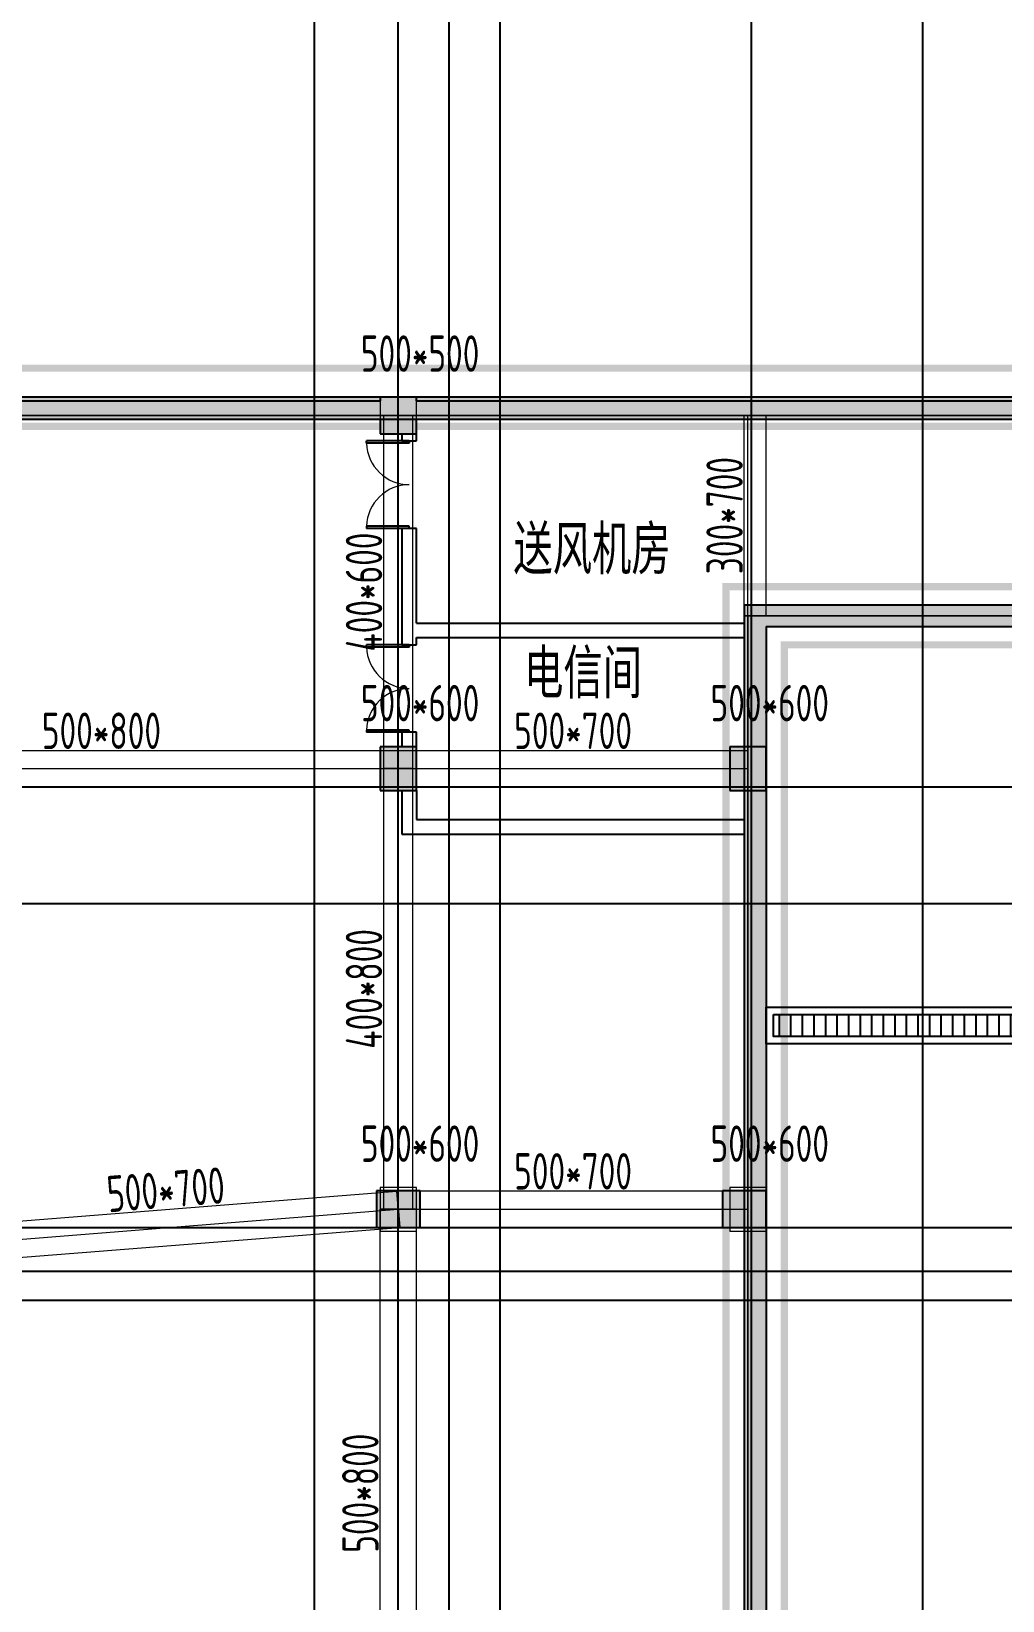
# Model space of a CAD drawing. Extents: x 369444 to 684549, y -549309 to 575337.
# Drawn here: x 460938 to 474271, y 439032 to 460582 of the extents above; entities that cross this region are included whole.
import ezdxf

# ---------------------------------------------------------------- set-up
doc = ezdxf.new("R2010")
doc.units = 0
doc.header["$LTSCALE"] = 1000
doc.header["$MEASUREMENT"] = 0
doc.linetypes.add('DASH', pattern=[0.35, 0.25, -0.1])
for name, color, linetype, lineweight, true_color in [('-1-0-1', 7, 'Continuous', 0, 0xc0c0c0), ('-1-1-2', 7, 'Continuous', 0, 0xc0c0c0), ('-2-0-1', 1, 'Continuous', 0, 0xff0000), ('-2-1-2', 9, 'Continuous', 0, 0x808080), ('1-6-1', 7, 'Continuous', 0, 0x55ff55), ('1-6-2', 7, 'Continuous', 0, 0x55ff55), ('11-6-1', 2, 'Continuous', 0, 0xffff00), ('11-6-2', 2, 'Continuous', 0, 0xffff00), ('11-6-5', 2, 'Continuous', 0, 0xffff00), ('12-6-1', 4, 'Continuous', 0, 0x00ffff), ('12-6-2', 4, 'Continuous', 0, 0x00ffff), ('12-6-5', 4, 'Continuous', 0, 0x00ffff)]:
    doc.layers.add(name, color=color, linetype=linetype, lineweight=lineweight, true_color=true_color)
for name, color, linetype in [('A-WALL-HATCH', 8, 'Continuous'), ('COLUMN', 9, 'Continuous'), ('DOTE', 1, 'Continuous'), ('HS-A-轮廓线-地下室', 3, 'DASH'), ('PUB_HATCH', 8, 'Continuous'), ('WALL', 9, 'Continuous'), ('WINDOW', 4, 'Continuous'), ('二期轮廓线', 8, 'DASH'), ('填充', 8, 'Continuous'), ('排水', 61, 'Continuous'), ('防火分区线', 7, 'Continuous')]:
    doc.layers.add(name, color=color, linetype=linetype)
doc.layers.add('TEXT', color=7, linetype='Continuous', lineweight=13)
doc.styles.add('_HZTXT', font='txt.shx', dxfattribs={"width": 0.8, "bigfont": 'HZTXT.shx'})
doc.styles.add('yjkcad', font='yjkeng.shx', dxfattribs={"width": 0.7, "height": 250, "bigfont": 'yjkchn.shx'})

# ---------------------------------------------------------------- blocks, each defined once
blk = doc.blocks.new('$DorLib2D$00000002')
for p, q in [((-0.5, 0), (-0.5, 0.4875)), ((-0.475, 0.4875), (-0.5, 0.4875)), ((-0.475, 0), (-0.475, 0.4875)), ((0.475, 0), (0.475, 0.4875)), ((0.475, 0.4875), (0.5, 0.4875)), ((0.5, 0), (0.5, 0.4875)), ((-0.5, 0), (-0.475, 0)), ((0.5, 0), (0.475, 0))]:
    blk.add_line(p, q)
at = {"lineweight": 13}
for centre, start, end in [((-0.4875, 0), 0, 88.53072), ((0.4875, 0), 91.46928, 180)]:
    blk.add_arc(centre, 0.4875, start, end, dxfattribs=at)

msp = doc.modelspace()

# ---------------------------------------------------------------- hatches: boundary and pattern name
at = {"layer": 'A-WALL-HATCH'}
for points in [[(466224.7, 455056.6), (466224.7, 455556.6), (465724.7, 455556.6), (465724.7, 455056.6)], [(466224.7, 450156.6), (466224.7, 450756.6), (465724.7, 450756.6), (465724.7, 450156.6)], [(471024.7, 450156.6), (471024.7, 450756.6), (470524.7, 450756.6), (470524.7, 450156.6)], [(466274.6, 444157), (466274.6, 444657), (465674.6, 444657), (465674.6, 444157)], [(471024.9, 444157.1), (471024.9, 444657.1), (470424.9, 444657.1), (470424.9, 444157.1)]]:
    msp.add_hatch(color=256, dxfattribs=at).paths.add_polyline_path(points)
at = {"layer": 'PUB_HATCH'}
for points in [[(475074.6, 455557), (456575.1, 455557), (456575.1, 455257), (475074.6, 455257)], [(470724.6, 452707), (471024.6, 452407), (475074.6, 452407), (475074.6, 452707)], [(471024.6, 452407), (470724.6, 452707), (470724.7, 428807), (470784.7, 428677), (471024.7, 428657)]]:
    msp.add_hatch(color=256, dxfattribs=at).paths.add_polyline_path(points)
at = {"layer": 'PUB_HATCH', "linetype": 'ByBlock'}
for points in [[(465724.7, 455257), (465724.7, 455507), (458074.7, 455507), (458074.7, 455257)], [(476674.6, 455257), (476674.6, 455507), (466224.7, 455507), (466224.7, 455257)]]:
    msp.add_hatch(color=256, dxfattribs=at).paths.add_polyline_path(points)
at = {"layer": '填充'}
h = msp.add_hatch(dxfattribs=at)
h.set_pattern_fill('ANSI31', color=256, scale=100, angle=585, style=0)
h.set_pattern_definition([(270, (3683672.16, 18775213.2), (158.75, -1e-13), [])])
h.paths.add_polyline_path([(471124.5, 447079.9), (478474.5, 447079.9), (478474.5, 446779.9), (471124.5, 446779.9)])

# ---------------------------------------------------------------- linework, layer by layer
at = {"layer": '-1-0-1', "color": 0}
for p in [(465974.3, 455307.1, -3600), (470774.3, 455307.1, -3600), (470774.3, 452557, -3600), (465974.3, 450457.1, -3600), (470774.3, 450457.1, -3600), (465974.3, 444407.1, -3600), (470774.3, 444407.1, -3600)]:
    msp.add_point(p, dxfattribs=at)
at = {"layer": '-1-1-2', "color": 0}
for p, q in [((465974.3, 455307.1, -3600), (465974.3, 455307.1)), ((470774.3, 455307.1, -3600), (470774.3, 455307.1)), ((470774.3, 452557, -3600), (470774.3, 452557)), ((465974.3, 450457.1, -3600), (465974.3, 450457.1)), ((470774.3, 450457.1, -3600), (470774.3, 450457.1)), ((465974.3, 444407.1, -3600), (465974.3, 444407.1)), ((470774.3, 444407.1, -3600), (470774.3, 444407.1))]:
    msp.add_line(p, q, dxfattribs=at)
at = {"layer": '-2-0-1', "color": 0}
for p, q in [((459464.8, 455307.1, -3600), (465974.3, 455307.1, -3600)), ((465974.3, 455307.1, -3600), (470774.3, 455307.1, -3600)), ((465974.3, 450457.1, -3600), (465974.3, 455307.1, -3600)), ((470774.3, 452557, -3600), (470774.3, 455307.1, -3600)), ((470774.3, 455307.1, -3600), (476974.4, 455307.1, -3600)), ((470774.3, 450457.1, -3600), (470774.3, 452557, -3600)), ((470774.3, 452557, -3600), (476974.4, 452557, -3600)), ((457824.3, 450457.1, -3600), (465974.3, 450457.1, -3600)), ((465974.3, 450457.1, -3600), (470774.3, 450457.1, -3600)), ((465974.3, 444407.1, -3600), (465974.3, 450457.1, -3600)), ((470774.3, 444407.1, -3600), (470774.3, 450457.1, -3600)), ((459674.3, 443907.1, -3600), (465974.3, 444407.1, -3600)), ((465974.3, 436607.1, -3600), (465974.3, 444407.1, -3600)), ((465974.3, 444407.1, -3600), (470774.3, 444407.1, -3600)), ((470774.3, 436607.1, -3600), (470774.3, 444407.1, -3600))]:
    msp.add_line(p, q, dxfattribs=at)
at = {"layer": '-2-1-2', "color": 0}
for p, q in [((459464.8, 455307.1), (465974.3, 455307.1)), ((465974.3, 455307.1), (470774.3, 455307.1)), ((465974.3, 450457.1), (465974.3, 455307.1)), ((470774.3, 452557), (470774.3, 455307.1)), ((470774.3, 455307.1), (476974.4, 455307.1)), ((470774.3, 450457.1), (470774.3, 452557)), ((470774.3, 452557), (476974.4, 452557)), ((457824.3, 450457.1), (465974.3, 450457.1)), ((465974.3, 450457.1), (470774.3, 450457.1)), ((465974.3, 444407.1), (465974.3, 450457.1)), ((470774.3, 444407.1), (470774.3, 450457.1)), ((459674.3, 443907.1), (465974.3, 444407.1)), ((465974.3, 436607.1), (465974.3, 444407.1)), ((465974.3, 444407.1), (470774.3, 444407.1)), ((470774.3, 436607.1), (470774.3, 444407.1))]:
    msp.add_line(p, q, dxfattribs=at)
at = {"layer": '1-6-1', "color": 0}
for p, q in [((465974.3, 455557.1, -3600), (459614.8, 455557.1, -3600)), ((459614.8, 455557.1), (465974.3, 455557.1)), ((465974.3, 455557.1), (465974.3, 455557.1, -3600)), ((465974.3, 455557.1, -3600), (465974.3, 455557.1)), ((470774.3, 455557.1, -3600), (465974.3, 455557.1, -3600)), ((465974.3, 455557.1), (470774.3, 455557.1)), ((470774.3, 455557.1, -3600), (470774.3, 455557.1)), ((476974.4, 455557.1, -3600), (470774.3, 455557.1, -3600)), ((470774.3, 455557.1), (476974.4, 455557.1)), ((470774.3, 455557.1), (470774.3, 455557.1, -3600)), ((465974.3, 455257.1), (459464.8, 455257.1)), ((459464.8, 455257.1, -3600), (465974.3, 455257.1, -3600)), ((465974.3, 455257.1, -3600), (465974.3, 455257.1)), ((465974.3, 455257.1), (465974.3, 455257.1, -3600)), ((470774.3, 455257.1), (465974.3, 455257.1)), ((465974.3, 455257.1, -3600), (470774.3, 455257.1, -3600)), ((470774.3, 455257.1), (470774.3, 455257.1, -3600)), ((476724.4, 455257.1), (470774.3, 455257.1)), ((470774.3, 455257.1, -3600), (476724.4, 455257.1, -3600)), ((470774.3, 455257.1, -3600), (470774.3, 455257.1)), ((470724.3, 452707, -8700), (470724.3, 450457.1, -8700)), ((470724.3, 452707, -5100), (470724.3, 452707, -8700)), ((470724.3, 450457.1, -5100), (470724.3, 452707, -5100)), ((470724.3, 452707, -3600), (470724.3, 452707)), ((476724.4, 452707, -3600), (470724.3, 452707, -3600)), ((470724.3, 452707), (476724.4, 452707)), ((471024.3, 452407, -5100), (471024.3, 450457.1, -5100)), ((471024.3, 452407, -8700), (471024.3, 452407, -5100)), ((471024.3, 450457.1, -8700), (471024.3, 452407, -8700)), ((471024.3, 452407), (471024.3, 452407, -3600)), ((476974.4, 452407), (471024.3, 452407)), ((471024.3, 452407, -3600), (476974.4, 452407, -3600)), ((470724.3, 450457.1, -8700), (470724.3, 450457.1, -5100)), ((470724.3, 450457.1, -8700), (470724.3, 444407.1, -8700)), ((470724.3, 450457.1, -5100), (470724.3, 450457.1, -8700)), ((470724.3, 444407.1, -5100), (470724.3, 450457.1, -5100)), ((471024.3, 450457.1, -5100), (471024.3, 450457.1, -8700)), ((471024.3, 450457.1, -5100), (471024.3, 444407.1, -5100)), ((471024.3, 450457.1, -8700), (471024.3, 450457.1, -5100)), ((471024.3, 444407.1, -8700), (471024.3, 450457.1, -8700)), ((470724.3, 444407.1, -8700), (470724.3, 444407.1, -5100)), ((470724.3, 444407.1, -3600), (470724.3, 436607.1, -3600)), ((470724.3, 444407.1), (470724.3, 444407.1, -3600)), ((470724.3, 436607.1), (470724.3, 444407.1)), ((471024.3, 444407.1, -5100), (471024.3, 444407.1, -8700)), ((471024.3, 444407.1), (471024.3, 436607.1)), ((471024.3, 444407.1, -3600), (471024.3, 444407.1)), ((471024.3, 436607.1, -3600), (471024.3, 444407.1, -3600))]:
    msp.add_line(p, q, dxfattribs=at)
at = {"layer": '1-6-2', "color": 0}
for p, q in [((465974.3, 455307.1), (459464.8, 455307.1)), ((459464.8, 455307.1, -3600), (465974.3, 455307.1, -3600)), ((465974.3, 455307.1, -3600), (465974.3, 455307.1)), ((465974.3, 455307.1), (465974.3, 455307.1, -3600)), ((470774.3, 455307.1), (465974.3, 455307.1)), ((465974.3, 455307.1, -3600), (470774.3, 455307.1, -3600)), ((470774.3, 455307.1), (470774.3, 455307.1, -3600)), ((476974.4, 455307.1), (470774.3, 455307.1)), ((470774.3, 455307.1, -3600), (476974.4, 455307.1, -3600)), ((470774.3, 455307.1, -3600), (470774.3, 455307.1)), ((470774.3, 452557, -5100), (470774.3, 450457.1, -5100)), ((470774.3, 452557, -8700), (470774.3, 452557, -5100)), ((470774.3, 450457.1, -8700), (470774.3, 452557, -8700)), ((470774.3, 452557), (470774.3, 452557, -3600)), ((476974.4, 452557), (470774.3, 452557)), ((470774.3, 452557, -3600), (476974.4, 452557, -3600)), ((470774.3, 450457.1, -5100), (470774.3, 450457.1, -8700)), ((470774.3, 450457.1, -5100), (470774.3, 444407.1, -5100)), ((470774.3, 450457.1, -8700), (470774.3, 450457.1, -5100)), ((470774.3, 444407.1, -8700), (470774.3, 450457.1, -8700)), ((470774.3, 444407.1, -5100), (470774.3, 444407.1, -8700)), ((470774.3, 444407.1), (470774.3, 436607.1)), ((470774.3, 444407.1, -3600), (470774.3, 444407.1)), ((470774.3, 436607.1, -3600), (470774.3, 444407.1, -3600))]:
    msp.add_line(p, q, dxfattribs=at)
at = {"layer": '11-6-1', "color": 0}
for p, q in [((465724.3, 455557.1), (465724.3, 455057.1)), ((466224.3, 455557.1), (465724.3, 455557.1)), ((465724.3, 455557.1, -3600), (465724.3, 455057.1, -3600)), ((466224.3, 455557.1, -3600), (465724.3, 455557.1, -3600)), ((465724.3, 455557.1, -3600), (465724.3, 455557.1)), ((466224.3, 455057.1), (466224.3, 455557.1)), ((466224.3, 455057.1, -3600), (466224.3, 455557.1, -3600)), ((466224.3, 455557.1, -3600), (466224.3, 455557.1)), ((465724.3, 455057.1), (466224.3, 455057.1)), ((465724.3, 455057.1, -3600), (466224.3, 455057.1, -3600)), ((465724.3, 455057.1, -3600), (465724.3, 455057.1)), ((466224.3, 455057.1, -3600), (466224.3, 455057.1)), ((465724.3, 450757.1, -5100), (465724.3, 450157.1, -5100)), ((466224.3, 450757.1, -5100), (465724.3, 450757.1, -5100)), ((465724.3, 450757.1, -8700), (465724.3, 450157.1, -8700)), ((466224.3, 450757.1, -8700), (465724.3, 450757.1, -8700)), ((465724.3, 450757.1, -8700), (465724.3, 450757.1, -5100)), ((466224.3, 450157.1, -5100), (466224.3, 450757.1, -5100)), ((466224.3, 450157.1, -8700), (466224.3, 450757.1, -8700)), ((466224.3, 450757.1, -8700), (466224.3, 450757.1, -5100)), ((470524.3, 450757.1), (470524.3, 450157.1)), ((471024.3, 450757.1), (470524.3, 450757.1)), ((470524.3, 450757.1, -3600), (470524.3, 450157.1, -3600)), ((471024.3, 450757.1, -3600), (470524.3, 450757.1, -3600)), ((470524.3, 450757.1, -3600), (470524.3, 450757.1)), ((471024.3, 450157.1), (471024.3, 450757.1)), ((471024.3, 450157.1, -3600), (471024.3, 450757.1, -3600)), ((471024.3, 450757.1, -3600), (471024.3, 450757.1)), ((465724.3, 450157.1, -5100), (466224.3, 450157.1, -5100)), ((465724.3, 450157.1, -8700), (466224.3, 450157.1, -8700)), ((465724.3, 450157.1, -8700), (465724.3, 450157.1, -5100)), ((466224.3, 450157.1, -8700), (466224.3, 450157.1, -5100)), ((470524.3, 450157.1), (471024.3, 450157.1)), ((470524.3, 450157.1, -3600), (471024.3, 450157.1, -3600)), ((470524.3, 450157.1, -3600), (470524.3, 450157.1)), ((471024.3, 450157.1, -3600), (471024.3, 450157.1)), ((465724.3, 444707.1), (465724.3, 444107.1)), ((466224.3, 444707.1), (465724.3, 444707.1)), ((465724.3, 444707.1, -3600), (465724.3, 444107.1, -3600)), ((466224.3, 444707.1, -3600), (465724.3, 444707.1, -3600)), ((465724.3, 444707.1, -3600), (465724.3, 444707.1)), ((466224.3, 444107.1), (466224.3, 444707.1)), ((466224.3, 444107.1, -3600), (466224.3, 444707.1, -3600)), ((466224.3, 444707.1, -3600), (466224.3, 444707.1)), ((470524.3, 444707.1), (470524.3, 444107.1)), ((471024.3, 444707.1), (470524.3, 444707.1)), ((470524.3, 444707.1, -3600), (470524.3, 444107.1, -3600)), ((471024.3, 444707.1, -3600), (470524.3, 444707.1, -3600)), ((470524.3, 444707.1, -3600), (470524.3, 444707.1)), ((471024.3, 444107.1), (471024.3, 444707.1)), ((471024.3, 444107.1, -3600), (471024.3, 444707.1, -3600)), ((471024.3, 444707.1, -3600), (471024.3, 444707.1)), ((465724.3, 444107.1), (466224.3, 444107.1)), ((465724.3, 444107.1, -3600), (466224.3, 444107.1, -3600)), ((465724.3, 444107.1, -3600), (465724.3, 444107.1)), ((466224.3, 444107.1, -3600), (466224.3, 444107.1)), ((470524.3, 444107.1), (471024.3, 444107.1)), ((470524.3, 444107.1, -3600), (471024.3, 444107.1, -3600)), ((470524.3, 444107.1, -3600), (470524.3, 444107.1)), ((471024.3, 444107.1, -3600), (471024.3, 444107.1))]:
    msp.add_line(p, q, dxfattribs=at)
at = {"layer": '11-6-2', "color": 0}
for p, q in [((465974.3, 455307.1, -3600), (465974.3, 455307.1)), ((465974.3, 450457.1, -8700), (465974.3, 450457.1, -5100)), ((470774.3, 450457.1, -3600), (470774.3, 450457.1)), ((465974.3, 444407.1, -3600), (465974.3, 444407.1)), ((470774.3, 444407.1, -3600), (470774.3, 444407.1))]:
    msp.add_line(p, q, dxfattribs=at)
at = {"layer": '12-6-1', "color": 0}
for p, q in [((465774.3, 455307.1), (466174.3, 455307.1)), ((465774.3, 455307.1, -600), (465774.3, 455307.1)), ((466174.3, 455307.1, -600), (465774.3, 455307.1, -600)), ((465774.3, 450457.1), (465774.3, 455307.1)), ((465774.3, 450457.1, -600), (465774.3, 455307.1, -600)), ((466174.3, 455307.1), (466174.3, 455307.1, -600)), ((466174.3, 450457.1), (466174.3, 455307.1)), ((466174.3, 450457.1, -600), (466174.3, 455307.1, -600)), ((470724.3, 455307.1), (471024.3, 455307.1)), ((470724.3, 455307.1, -700), (470724.3, 455307.1)), ((471024.3, 455307.1, -700), (470724.3, 455307.1, -700)), ((470724.3, 452557), (470724.3, 455307.1)), ((470724.3, 452557, -700), (470724.3, 455307.1, -700)), ((471024.3, 455307.1), (471024.3, 455307.1, -700)), ((471024.3, 452557), (471024.3, 455307.1)), ((471024.3, 452557, -700), (471024.3, 455307.1, -700)), ((470724.3, 452557), (471024.3, 452557)), ((470724.3, 452557, -700), (470724.3, 452557)), ((471024.3, 452557, -700), (470724.3, 452557, -700)), ((471024.3, 452557), (471024.3, 452557, -700)), ((457824.3, 450707.1, -5100), (465974.3, 450707.1, -5100)), ((457824.3, 450707.1, -5900), (465974.3, 450707.1, -5900)), ((465974.3, 450707.1), (465974.3, 450207.1)), ((465974.3, 450707.1, -700), (465974.3, 450707.1)), ((465974.3, 450207.1, -700), (465974.3, 450707.1, -700)), ((465974.3, 450707.1), (470774.3, 450707.1)), ((465974.3, 450707.1, -700), (470774.3, 450707.1, -700)), ((465974.3, 450707.1, -5100), (465974.3, 450207.1, -5100)), ((465974.3, 450707.1, -5900), (465974.3, 450707.1, -5100)), ((465974.3, 450207.1, -5900), (465974.3, 450707.1, -5900)), ((470774.3, 450707.1), (470774.3, 450207.1)), ((470774.3, 450707.1, -700), (470774.3, 450707.1)), ((470774.3, 450207.1, -700), (470774.3, 450707.1, -700)), ((465774.3, 450457.1), (466174.3, 450457.1)), ((465774.3, 450457.1, -600), (465774.3, 450457.1)), ((466174.3, 450457.1, -600), (465774.3, 450457.1, -600)), ((465774.3, 450457.1, -5100), (466174.3, 450457.1, -5100)), ((465774.3, 450457.1, -5900), (465774.3, 450457.1, -5100)), ((466174.3, 450457.1, -5900), (465774.3, 450457.1, -5900)), ((465774.3, 444407.1, -5100), (465774.3, 450457.1, -5100)), ((465774.3, 444407.1, -5900), (465774.3, 450457.1, -5900)), ((466174.3, 450457.1), (466174.3, 450457.1, -600)), ((466174.3, 450457.1, -5100), (466174.3, 450457.1, -5900)), ((466174.3, 444407.1, -5100), (466174.3, 450457.1, -5100)), ((466174.3, 444407.1, -5900), (466174.3, 450457.1, -5900)), ((457824.3, 450207.1, -5100), (465974.3, 450207.1, -5100)), ((457824.3, 450207.1, -5900), (465974.3, 450207.1, -5900)), ((465974.3, 450207.1), (465974.3, 450207.1, -700)), ((465974.3, 450207.1), (470774.3, 450207.1)), ((465974.3, 450207.1, -700), (470774.3, 450207.1, -700)), ((465974.3, 450207.1, -5100), (465974.3, 450207.1, -5900)), ((470774.3, 450207.1), (470774.3, 450207.1, -700)), ((459654.5, 444156.3), (465954.5, 444656.3)), ((459654.5, 444156.3, -700), (465954.5, 444656.3, -700)), ((465954.5, 444656.3), (465994.1, 444157.8)), ((465954.5, 444656.3, -700), (465954.5, 444656.3)), ((465994.1, 444157.8, -700), (465954.5, 444656.3, -700)), ((465974.3, 444657.1), (465974.3, 444157.1)), ((465974.3, 444657.1, -700), (465974.3, 444657.1)), ((465974.3, 444157.1, -700), (465974.3, 444657.1, -700)), ((465974.3, 444657.1), (470774.3, 444657.1)), ((465974.3, 444657.1, -700), (470774.3, 444657.1, -700)), ((470774.3, 444657.1), (470774.3, 444157.1)), ((470774.3, 444657.1, -700), (470774.3, 444657.1)), ((470774.3, 444157.1, -700), (470774.3, 444657.1, -700)), ((465724.3, 444407.1), (466224.3, 444407.1)), ((465724.3, 444407.1, -800), (465724.3, 444407.1)), ((466224.3, 444407.1, -800), (465724.3, 444407.1, -800)), ((465724.3, 436607.1), (465724.3, 444407.1)), ((465724.3, 436607.1, -800), (465724.3, 444407.1, -800)), ((465774.3, 444407.1, -5100), (466174.3, 444407.1, -5100)), ((465774.3, 444407.1, -5900), (465774.3, 444407.1, -5100)), ((466174.3, 444407.1, -5900), (465774.3, 444407.1, -5900)), ((466174.3, 444407.1, -5100), (466174.3, 444407.1, -5900)), ((466224.3, 444407.1), (466224.3, 444407.1, -800)), ((466224.3, 436607.1), (466224.3, 444407.1)), ((466224.3, 436607.1, -800), (466224.3, 444407.1, -800)), ((459694.1, 443657.8), (465994.1, 444157.8)), ((459694.1, 443657.8, -700), (465994.1, 444157.8, -700)), ((465974.3, 444157.1), (465974.3, 444157.1, -700)), ((465974.3, 444157.1), (470774.3, 444157.1)), ((465974.3, 444157.1, -700), (470774.3, 444157.1, -700)), ((465994.1, 444157.8), (465994.1, 444157.8, -700)), ((470774.3, 444157.1), (470774.3, 444157.1, -700))]:
    msp.add_line(p, q, dxfattribs=at)
at = {"layer": '12-6-2', "color": 0}
for p, q in [((465974.3, 450457.1), (465974.3, 455307.1)), ((470774.3, 452557), (470774.3, 455307.1)), ((457824.3, 450457.1, -5100), (465974.3, 450457.1, -5100)), ((465974.3, 450457.1), (470774.3, 450457.1)), ((465974.3, 444407.1, -5100), (465974.3, 450457.1, -5100)), ((459674.3, 443907.1), (465974.3, 444407.1)), ((465974.3, 436607.1), (465974.3, 444407.1)), ((465974.3, 444407.1), (470774.3, 444407.1))]:
    msp.add_line(p, q, dxfattribs=at)
at = {"layer": 'COLUMN', "color": 8}
for p, q in [((466224.7, 455556.6), (465724.7, 455556.6)), ((465724.7, 455556.6), (465724.7, 455507)), ((466224.7, 455507), (466224.7, 455556.6)), ((465724.7, 455257), (465724.7, 455056.6)), ((466224.7, 455056.6), (466224.7, 455257)), ((465724.7, 455056.6), (466224.7, 455056.6)), ((466224.7, 450756.6), (465724.7, 450756.6)), ((465724.7, 450756.6), (465724.7, 450156.6)), ((466224.7, 450156.6), (466224.7, 450756.6)), ((471024.7, 450756.6), (470524.7, 450756.6)), ((470524.7, 450756.6), (470524.7, 450156.6)), ((471024.7, 450156.6), (471024.7, 450756.6)), ((465724.7, 450156.6), (466224.7, 450156.6)), ((470524.7, 450156.6), (471024.7, 450156.6)), ((466274.6, 444657), (465674.6, 444657)), ((465674.6, 444657), (465674.6, 444157)), ((466274.6, 444157), (466274.6, 444657)), ((471024.9, 444657.1), (470424.9, 444657.1)), ((470424.9, 444657.1), (470424.9, 444157.1)), ((471024.9, 444157.1), (471024.9, 444657.1)), ((465674.6, 444157), (466274.6, 444157)), ((470424.9, 444157.1), (471024.9, 444157.1))]:
    msp.add_line(p, q, dxfattribs=at)
at = {"layer": 'DOTE', "color": 8}
for p, q in [((464824.5, 261807), (464824.5, 476704.8)), ((465974.5, 261807), (465974.5, 476704.8)), ((466674.5, 59364.2), (466674.5, 476704.8)), ((467374.5, 261807), (467374.5, 476704.8)), ((470824.5, 261807), (470824.5, 476704.8)), ((473174.5, 261807), (473174.5, 476704.8))]:
    msp.add_line(p, q, dxfattribs=at)
at = {"layer": 'DOTE', "color": 8, "lineweight": -2}
for p, q in [((377844.4, 455257), (624570.9, 455257)), ((377844.4, 450207), (624570.9, 450207)), ((377844.4, 448607), (624570.9, 448607)), ((377844.4, 444157), (624570.9, 444157)), ((377844.4, 443557), (624570.9, 443557)), ((377844.4, 443157), (624570.9, 443157))]:
    msp.add_line(p, q, dxfattribs=at)
at = {"layer": 'HS-A-轮廓线-地下室', "lineweight": -2, "ltscale": 8}
msp.add_lwpolyline([(478574.5, 455557), (459624.8, 455556.9), (459624.8, 458007), (459774.8, 458157), (459774.8, 458507), (456874.8, 458507), (456874.8, 458157), (457024.8, 458007), (457024.8, 457457), (454724.8, 457457), (454724.8, 457057), (452074.5, 457057), (452074.5, 460007), (449974.5, 460007), (449974.5, 466957), (441624.5, 466957), (441624.5, 464757), (436674.5, 464757)], dxfattribs=at)
at = {"layer": 'WALL'}
for p, q in [((475074.6, 455557), (456575.1, 455557)), ((456575.1, 455257), (475074.6, 455257)), ((470724.6, 452707), (475074.6, 452707)), ((470724.6, 452707), (470724.7, 428807)), ((471024.6, 452407), (475074.6, 452407)), ((471024.6, 452407), (471024.7, 428657))]:
    msp.add_line(p, q, dxfattribs=at)
at = {"layer": 'WALL', "linetype": 'ByBlock'}
for p, q in [((458074.7, 455507), (465724.7, 455507)), ((466224.7, 455507), (476674.6, 455507)), ((458074.7, 455257), (465724.7, 455257)), ((466224.7, 455257), (476674.6, 455257)), ((466024.5, 455056.6), (466024.5, 454956.9)), ((466024.5, 454956.9), (466224.5, 454956.9)), ((466224.5, 454956.9), (466224.5, 455056.6)), ((466224.5, 453756.9), (466024.5, 453756.9)), ((466024.5, 453756.9), (466024.5, 452356.9)), ((466224.5, 452456.9), (466224.5, 453756.9)), ((466024.5, 452356.9), (466024.5, 452157)), ((466224.5, 452456.9), (470724.5, 452456.9)), ((470724.5, 452456.9), (470724.5, 452256.9)), ((466024.5, 452157), (466224.5, 452157)), ((466224.5, 452256.9), (470724.5, 452256.9)), ((466224.5, 452157), (466224.5, 452256.9)), ((466224.5, 450957), (466024.5, 450957)), ((466024.5, 450957), (466024.5, 450756.6)), ((466224.5, 450756.6), (466224.5, 450957)), ((466024.5, 450156.6), (466024.5, 449556.9)), ((466224.5, 450156.6), (466224.5, 449756.9)), ((466224.5, 449756.9), (470724.5, 449756.9)), ((470724.5, 449756.9), (470724.5, 449556.9)), ((466024.5, 449556.9), (470724.5, 449556.9))]:
    msp.add_line(p, q, dxfattribs=at)
at = {"layer": '二期轮廓线', "ltscale": 6}
msp.add_lwpolyline([(478574.6, 455557), (459624.9, 455556.9), (459624.9, 458007), (459774.9, 458157), (459774.9, 458507), (456874.9, 458507), (456874.9, 458157), (457024.9, 458007), (457024.9, 457457), (454724.9, 457457), (454724.9, 457057), (452074.7, 457057), (452074.6, 460007), (449974.7, 460007), (449974.7, 466957), (441624.6, 466957), (441624.6, 464757), (436674.6, 464757)], dxfattribs=at)
at = {"layer": '排水'}
for points in [[(471024.5, 447179.9), (478574.5, 447179.9), (478574.5, 446679.9), (471024.5, 446679.9), (471024.5, 447179.9)], [(471124.5, 447079.9), (478474.5, 447079.9), (478474.5, 446779.9), (471124.5, 446779.9), (471124.5, 447079.9)]]:
    msp.add_lwpolyline(points, dxfattribs=at)
at = {"layer": '防火分区线', "color": 114, "linetype": 'DASH', "ltscale": 8, "const_width": 100}
for points in [[(479124.5, 455957), (460024.8, 455956.9), (460024.8, 457841.3), (460174.8, 457991.3), (460174.8, 458907), (456474.8, 458907), (456474.8, 457991.3), (456609.1, 457857), (454324.8, 457857), (454324.8, 457457), (452474.5, 457457), (452474.5, 460406.9), (450374.5, 460406.9), (450374.5, 467357.2), (441224.5, 467357.1), (441224.5, 465157), (436274.5, 465157)], [(478324.5, 455157), (459224.8, 455156.9), (459224.8, 458107), (457424.8, 458107), (457424.8, 457057), (455124.8, 457057), (455124.8, 456657), (451674.5, 456657), (451674.5, 459606.9), (449574.5, 459606.9), (449574.5, 466557.2), (442024.5, 466557.1), (442024.5, 464357), (437074.5, 464357)], [(415849.5, 423407.1), (465574.6, 423442.4), (465574.6, 426257), (468124.5, 426257), (468124.5, 429057), (470474.5, 429057), (470474.5, 452957), (478324.5, 452957)], [(415449.8, 422606.9), (466374.6, 422643), (466374.6, 425457), (468924.5, 425457), (468924.5, 428257), (471274.5, 428257), (471274.5, 452157), (479124.5, 452157)]]:
    msp.add_lwpolyline(points, dxfattribs=at)

# ---------------------------------------------------------------- block references
at = {"layer": 'WINDOW', "xscale": 1200, "yscale": 1200, "zscale": -1200, "rotation": 90}
for p in [(466124.5, 454356.9), (466124.5, 451557)]:
    msp.add_blockref('$DorLib2D$00000002', p, dxfattribs=at)

# ---------------------------------------------------------------- texts
at = {"layer": '11-6-5', "color": 0, "char_height": 500, "attachment_point": 8, "style": 'yjkcad'}
for s, insert in [('500*500', (466274.3, 455907.1, -3600)), ('500*600', (466274.3, 451107.1, -3600)), ('500*600', (471074.3, 451107.1, -3600)), ('500*600', (466274.3, 445057.1, -3600)), ('500*600', (471074.3, 445057.1, -3600))]:
    msp.add_mtext(s, dxfattribs=dict(at, insert=insert))
at = {"layer": '12-6-5', "color": 0, "char_height": 500, "attachment_point": 8, "style": 'yjkcad'}
for s, insert, rotation in [('300*700', (470704.3, 453932), 90), ('400*600', (465754.3, 452882.1), 90), ('400*800', (465754.3, 447432.1), 90), ('500*700', (462803, 444426.2), 4.53777), ('500*800', (465704.3, 440507.1), 90)]:
    msp.add_mtext(s, dxfattribs=dict(at, insert=insert, rotation=rotation))
for s, insert in [('500*800', (461899.3, 450727.1)), ('500*700', (468374.3, 450727.1)), ('500*700', (468374.3, 444677.1))]:
    msp.add_mtext(s, dxfattribs=dict(at, insert=insert))
at = {"layer": 'TEXT', "color": 4, "style": '_HZTXT', "width": 0.8}
msp.add_text('送风机房', height=675, dxfattribs=at).set_placement((467554.4, 453124.1))
at = {"layer": 'TEXT', "color": 3, "style": '_HZTXT', "width": 0.8}
msp.add_text('电信间', height=675, dxfattribs=at).set_placement((467701.4, 451421.1))

doc.saveas('drawing.dxf')
